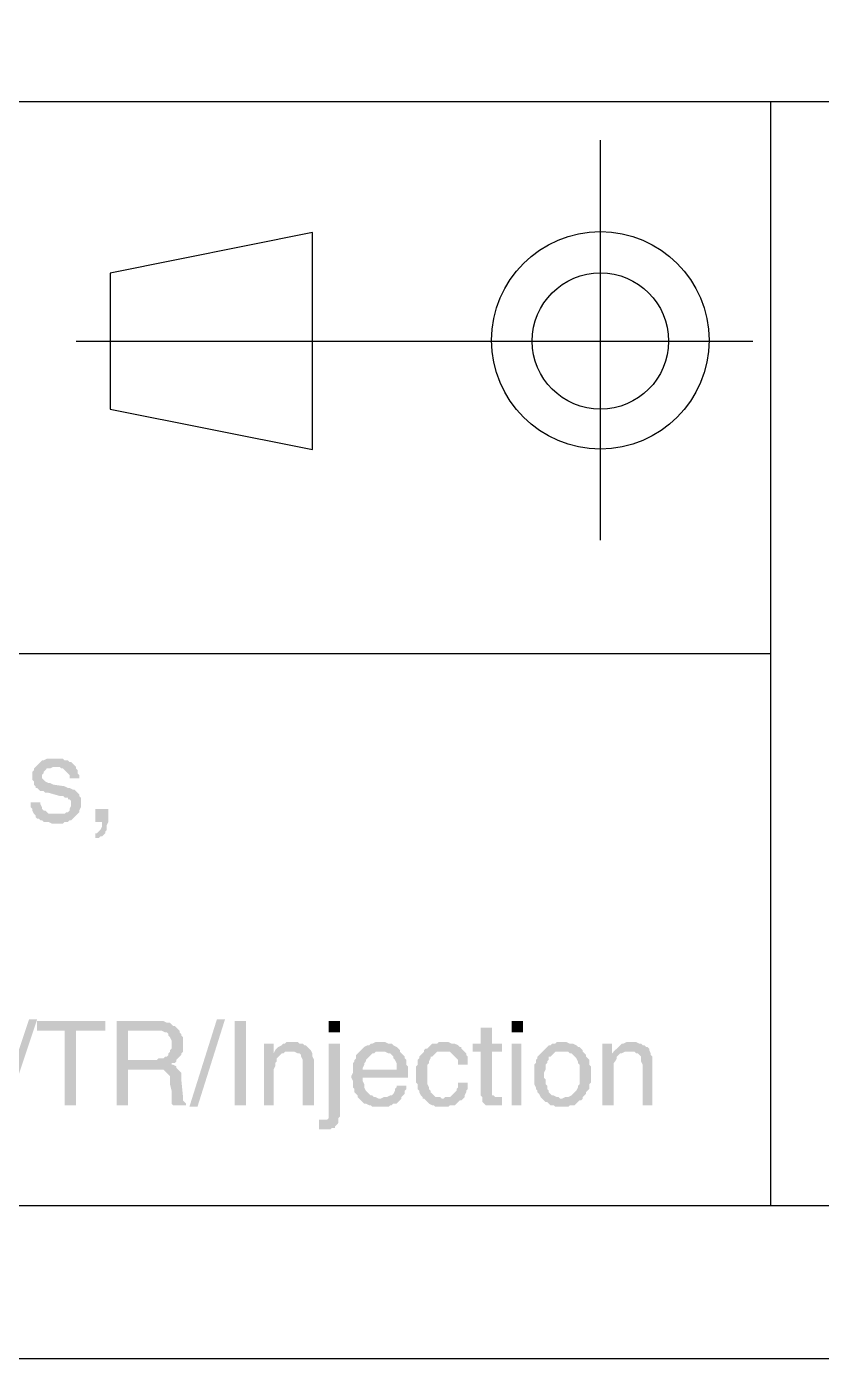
# Model space of a CAD drawing. Header units: millimetres. Extents: x 7018 to 13530, y 4187 to 5692.
# Drawn here: x 7859.87 to 7882.02, y 4951.87 to 4989 of the extents above; entities that cross this region are included whole.
import ezdxf

# ---------------------------------------------------------------- set-up
doc = ezdxf.new("R2010")
doc.units = ezdxf.units.MM

msp = doc.modelspace()

# ---------------------------------------------------------------- hatches: boundary and pattern name
at = {"transparency": 33554559}
for points in [[(7860.656, 4968.588), (7860.43, 4968.588), (7860.34, 4968.543), (7860.295, 4968.543), (7860.25, 4968.498), (7860.204, 4968.453), (7860.159, 4968.408), (7860.114, 4968.363), (7860.069, 4968.318), (7860.069, 4968.272), (7860.024, 4968.227), (7860.024, 4968.002), (7860.069, 4967.956), (7860.069, 4967.866), (7860.114, 4967.821), (7860.114, 4967.776), (7860.159, 4967.776), (7860.204, 4967.731), (7860.25, 4967.686), (7860.34, 4967.686), (7860.385, 4967.641), (7860.475, 4967.641), (7860.791, 4967.55), (7860.881, 4967.55), (7860.927, 4967.505), (7861.017, 4967.505), (7861.017, 4967.46), (7861.062, 4967.46), (7861.107, 4967.415), (7861.107, 4967.28), (7861.062, 4967.189), (7861.062, 4967.144), (7861.017, 4967.099), (7860.972, 4967.099), (7860.927, 4967.054), (7860.701, 4967.054), (7860.114, 4967.009), (7860.114, 4966.964), (7860.159, 4966.918), (7860.204, 4966.918), (7860.25, 4966.873), (7860.295, 4966.873), (7860.34, 4966.828), (7860.475, 4966.828), (7860.565, 4966.783), (7860.881, 4966.783), (7860.927, 4966.828), (7861.017, 4966.828), (7861.062, 4966.873), (7861.107, 4966.873), (7861.152, 4966.918), (7861.197, 4966.964), (7861.197, 4966.964), (7861.242, 4967.009), (7861.288, 4967.054), (7861.333, 4967.099), (7861.333, 4967.144), (7861.378, 4967.234), (7861.378, 4967.505), (7861.333, 4967.55), (7861.333, 4967.595), (7861.288, 4967.641), (7861.288, 4967.641), (7861.242, 4967.686), (7861.197, 4967.731), (7861.152, 4967.731), (7861.062, 4967.776), (7861.017, 4967.776), (7860.927, 4967.821), (7860.611, 4967.866), (7860.611, 4967.866), (7860.52, 4967.911), (7860.475, 4967.911), (7860.385, 4967.956), (7860.385, 4967.956), (7860.34, 4968.002), (7860.295, 4968.047), (7860.295, 4968.137), (7860.34, 4968.182), (7860.34, 4968.227), (7860.385, 4968.272), (7860.43, 4968.318), (7860.52, 4968.318), (7860.611, 4968.363), (7861.242, 4968.363), (7861.197, 4968.408), (7861.152, 4968.453), (7861.107, 4968.498), (7861.062, 4968.498), (7861.017, 4968.543), (7860.927, 4968.543), (7860.881, 4968.588), (7860.746, 4968.588)], [(7861.242, 4968.363), (7860.656, 4968.363), (7860.791, 4968.363), (7860.836, 4968.318), (7860.881, 4968.318), (7860.927, 4968.272), (7860.927, 4968.272), (7860.972, 4968.227), (7861.017, 4968.182), (7861.062, 4968.137), (7861.062, 4968.047), (7861.333, 4968.047), (7861.333, 4968.137), (7861.288, 4968.182), (7861.288, 4968.272), (7861.242, 4968.318)], [(7860.25, 4967.37), (7859.979, 4967.37), (7859.979, 4967.234), (7860.024, 4967.189), (7860.024, 4967.144), (7860.069, 4967.054), (7860.114, 4967.009), (7860.701, 4967.054), (7860.475, 4967.054), (7860.43, 4967.099), (7860.385, 4967.144), (7860.34, 4967.144), (7860.295, 4967.189), (7860.295, 4967.234), (7860.25, 4967.325)], [(7862.145, 4967.189), (7861.784, 4967.189), (7861.784, 4966.828), (7861.965, 4966.828), (7861.965, 4966.693), (7861.919, 4966.603), (7861.874, 4966.557), (7861.829, 4966.512), (7861.784, 4966.512), (7861.784, 4966.377), (7861.874, 4966.377), (7861.919, 4966.422), (7861.965, 4966.422), (7862.01, 4966.467), (7862.055, 4966.512), (7862.055, 4966.557), (7862.1, 4966.603), (7862.1, 4966.738), (7862.145, 4966.828), (7862.145, 4966.918)], [(7860.159, 4961.322), (7859.347, 4958.885), (7859.121, 4958.885), (7859.934, 4961.322)], [(7862.055, 4961.277), (7860.159, 4961.277), (7860.159, 4961.006), (7860.927, 4961.006), (7860.927, 4958.93), (7861.242, 4958.93), (7861.242, 4961.006), (7862.055, 4961.006), (7862.055, 4961.142)], [(7863.454, 4961.277), (7862.371, 4961.277), (7862.371, 4958.93), (7862.687, 4958.93), (7862.687, 4959.923), (7863.454, 4959.923), (7864.041, 4959.968), (7864.041, 4960.013), (7863.95, 4960.058), (7863.905, 4960.058), (7863.905, 4960.103), (7863.996, 4960.103), (7864.041, 4960.149), (7864.041, 4960.194), (7862.687, 4960.194), (7862.687, 4961.006), (7864.131, 4961.006), (7864.086, 4961.051), (7864.041, 4961.096), (7863.996, 4961.142), (7863.95, 4961.142), (7863.905, 4961.187), (7863.86, 4961.232), (7863.77, 4961.232), (7863.68, 4961.277), (7863.544, 4961.277)], [(7865.395, 4961.322), (7864.627, 4958.885), (7864.402, 4958.885), (7865.169, 4961.322)], [(7865.665, 4958.93), (7865.665, 4961.277), (7865.981, 4961.277), (7865.981, 4958.93)], [(7868.599, 4960.961), (7868.599, 4961.277), (7868.283, 4961.277), (7868.283, 4960.961)], [(7872.841, 4961.096), (7872.525, 4961.096), (7872.525, 4960.645), (7872.3, 4960.645), (7872.3, 4960.419), (7872.525, 4960.419), (7872.525, 4959.201), (7872.571, 4959.156), (7872.571, 4959.02), (7872.616, 4958.975), (7872.616, 4958.975), (7872.661, 4958.93), (7873.112, 4958.93), (7873.112, 4959.156), (7872.932, 4959.156), (7872.887, 4959.201), (7872.841, 4959.201), (7872.841, 4960.419), (7873.112, 4960.419), (7873.112, 4960.645), (7872.841, 4960.645)], [(7873.699, 4960.961), (7873.699, 4961.277), (7873.383, 4961.277), (7873.383, 4960.961)], [(7864.131, 4961.006), (7863.454, 4961.006), (7863.634, 4961.006), (7863.725, 4960.961), (7863.77, 4960.961), (7863.815, 4960.916), (7863.815, 4960.871), (7863.86, 4960.826), (7863.905, 4960.735), (7863.905, 4960.6), (7863.905, 4960.51), (7863.86, 4960.465), (7863.86, 4960.419), (7863.815, 4960.374), (7863.815, 4960.329), (7863.77, 4960.284), (7863.725, 4960.284), (7863.68, 4960.239), (7863.544, 4960.239), (7863.499, 4960.194), (7862.687, 4960.194), (7864.041, 4960.194), (7864.086, 4960.239), (7864.131, 4960.284), (7864.176, 4960.329), (7864.176, 4960.374), (7864.221, 4960.419), (7864.221, 4960.826), (7864.176, 4960.871), (7864.176, 4960.916), (7864.131, 4960.961)], [(7866.749, 4960.645), (7866.478, 4960.645), (7866.478, 4958.93), (7866.749, 4958.93), (7866.749, 4959.833), (7866.749, 4959.923), (7866.794, 4960.013), (7866.794, 4960.103), (7866.839, 4960.149), (7866.839, 4960.239), (7866.884, 4960.284), (7866.884, 4960.284), (7866.929, 4960.329), (7866.974, 4960.374), (7866.749, 4960.374)], [(7867.29, 4960.69), (7867.11, 4960.69), (7867.065, 4960.645), (7867.019, 4960.645), (7866.974, 4960.6), (7866.884, 4960.555), (7866.839, 4960.51), (7866.794, 4960.465), (7866.749, 4960.374), (7867.019, 4960.374), (7867.065, 4960.419), (7867.2, 4960.419), (7867.787, 4960.465), (7867.741, 4960.51), (7867.696, 4960.555), (7867.696, 4960.555), (7867.651, 4960.6), (7867.606, 4960.6), (7867.561, 4960.645), (7867.471, 4960.645), (7867.426, 4960.69), (7867.335, 4960.69)], [(7868.599, 4960.645), (7868.283, 4960.645), (7868.283, 4958.569), (7868.238, 4958.524), (7868.012, 4958.524), (7868.012, 4958.253), (7868.328, 4958.253), (7868.373, 4958.298), (7868.464, 4958.298), (7868.464, 4958.343), (7868.509, 4958.388), (7868.554, 4958.434), (7868.554, 4958.569), (7868.599, 4958.614), (7868.599, 4958.704)], [(7869.727, 4960.69), (7869.592, 4960.69), (7869.502, 4960.645), (7869.457, 4960.645), (7869.411, 4960.6), (7869.366, 4960.6), (7869.276, 4960.555), (7869.231, 4960.51), (7869.186, 4960.465), (7869.141, 4960.419), (7869.863, 4960.419), (7869.953, 4960.374), (7869.998, 4960.374), (7870.043, 4960.329), (7870.088, 4960.284), (7870.088, 4960.239), (7870.133, 4960.194), (7870.179, 4960.103), (7870.179, 4959.923), (7869.231, 4959.923), (7868.96, 4959.878), (7868.96, 4959.833), (7868.915, 4959.742), (7868.915, 4959.697), (7868.96, 4959.607), (7868.96, 4959.427), (7869.005, 4959.381), (7869.005, 4959.291), (7869.05, 4959.246), (7869.095, 4959.201), (7869.095, 4959.156), (7869.141, 4959.111), (7869.141, 4959.111), (7869.186, 4959.065), (7869.231, 4959.02), (7869.276, 4958.975), (7869.321, 4958.975), (7869.411, 4958.93), (7869.457, 4958.93), (7869.502, 4958.885), (7869.953, 4958.885), (7869.998, 4958.93), (7870.043, 4958.93), (7870.088, 4958.975), (7870.179, 4958.975), (7870.224, 4959.02), (7870.269, 4959.065), (7870.314, 4959.111), (7869.682, 4959.111), (7869.592, 4959.156), (7869.547, 4959.156), (7869.502, 4959.201), (7869.457, 4959.201), (7869.411, 4959.246), (7869.366, 4959.291), (7869.366, 4959.291), (7869.321, 4959.336), (7869.276, 4959.427), (7869.276, 4959.517), (7869.231, 4959.607), (7869.231, 4959.697), (7870.495, 4959.697), (7870.495, 4960.013), (7870.449, 4960.058), (7870.449, 4960.194), (7870.404, 4960.239), (7870.404, 4960.284), (7870.359, 4960.329), (7870.314, 4960.374), (7870.269, 4960.419), (7870.269, 4960.465), (7870.224, 4960.51), (7870.179, 4960.555), (7870.088, 4960.6), (7870.043, 4960.645), (7869.953, 4960.645), (7869.863, 4960.69), (7869.818, 4960.69)], [(7871.487, 4960.69), (7871.352, 4960.69), (7871.307, 4960.645), (7871.172, 4960.645), (7871.126, 4960.6), (7871.081, 4960.555), (7871.036, 4960.51), (7870.991, 4960.51), (7870.946, 4960.465), (7870.946, 4960.419), (7871.668, 4960.419), (7871.713, 4960.374), (7871.758, 4960.329), (7871.803, 4960.284), (7871.849, 4960.239), (7871.894, 4960.194), (7871.894, 4960.058), (7872.164, 4960.058), (7872.164, 4960.284), (7872.119, 4960.329), (7872.119, 4960.374), (7872.074, 4960.419), (7872.029, 4960.465), (7871.984, 4960.51), (7871.984, 4960.555), (7871.939, 4960.555), (7871.894, 4960.6), (7871.803, 4960.645), (7871.713, 4960.645), (7871.623, 4960.69), (7871.578, 4960.69)], [(7873.654, 4958.93), (7873.654, 4960.645), (7873.383, 4960.645), (7873.383, 4958.93)], [(7874.782, 4960.69), (7874.647, 4960.69), (7874.602, 4960.645), (7874.511, 4960.645), (7874.466, 4960.6), (7874.421, 4960.6), (7874.376, 4960.555), (7874.331, 4960.51), (7874.286, 4960.465), (7874.241, 4960.419), (7874.241, 4960.419), (7874.195, 4960.374), (7874.15, 4960.329), (7874.105, 4960.284), (7874.105, 4960.239), (7874.06, 4960.194), (7874.06, 4960.103), (7874.015, 4960.058), (7874.015, 4959.788), (7874.015, 4959.517), (7874.06, 4959.427), (7874.06, 4959.381), (7874.105, 4959.336), (7874.105, 4959.291), (7874.15, 4959.246), (7874.195, 4959.156), (7874.241, 4959.111), (7874.782, 4959.111), (7874.737, 4959.111), (7874.692, 4959.156), (7874.647, 4959.156), (7874.556, 4959.201), (7874.511, 4959.201), (7874.466, 4959.246), (7874.421, 4959.291), (7874.421, 4959.336), (7874.376, 4959.381), (7874.376, 4959.472), (7874.331, 4959.517), (7874.331, 4959.652), (7874.286, 4959.697), (7874.286, 4959.833), (7874.331, 4959.923), (7874.331, 4960.058), (7874.376, 4960.103), (7874.376, 4960.149), (7874.421, 4960.194), (7874.421, 4960.284), (7874.466, 4960.284), (7874.511, 4960.329), (7874.556, 4960.374), (7874.602, 4960.419), (7874.782, 4960.419), (7875.369, 4960.465), (7875.324, 4960.51), (7875.279, 4960.555), (7875.233, 4960.555), (7875.188, 4960.6), (7875.098, 4960.645), (7875.008, 4960.645), (7874.918, 4960.69), (7874.872, 4960.69)], [(7876.181, 4960.645), (7875.91, 4960.645), (7875.91, 4958.93), (7876.226, 4958.93), (7876.226, 4959.833), (7876.226, 4960.103), (7876.271, 4960.149), (7876.317, 4960.239), (7876.317, 4960.284), (7876.317, 4960.284), (7876.362, 4960.329), (7876.407, 4960.374), (7876.181, 4960.374)], [(7876.723, 4960.69), (7876.587, 4960.69), (7876.497, 4960.645), (7876.452, 4960.645), (7876.407, 4960.6), (7876.362, 4960.555), (7876.317, 4960.51), (7876.271, 4960.465), (7876.181, 4960.374), (7876.452, 4960.374), (7876.542, 4960.419), (7876.678, 4960.419), (7877.219, 4960.465), (7877.219, 4960.51), (7877.174, 4960.555), (7877.129, 4960.555), (7877.084, 4960.6), (7877.039, 4960.6), (7876.994, 4960.645), (7876.948, 4960.645), (7876.858, 4960.69), (7876.813, 4960.69)], [(7867.787, 4960.465), (7867.2, 4960.419), (7867.335, 4960.419), (7867.426, 4960.374), (7867.471, 4960.374), (7867.516, 4960.329), (7867.516, 4960.284), (7867.561, 4960.194), (7867.561, 4958.93), (7867.877, 4958.93), (7867.877, 4960.194), (7867.832, 4960.284), (7867.832, 4960.374)], [(7869.141, 4960.419), (7869.141, 4960.419), (7869.095, 4960.374), (7869.05, 4960.329), (7869.05, 4960.239), (7869.005, 4960.194), (7869.005, 4960.149), (7868.96, 4960.103), (7868.96, 4959.878), (7869.231, 4959.923), (7869.231, 4959.968), (7869.276, 4960.058), (7869.276, 4960.103), (7869.321, 4960.149), (7869.321, 4960.194), (7869.366, 4960.239), (7869.411, 4960.284), (7869.457, 4960.329), (7869.502, 4960.374), (7869.547, 4960.374), (7869.592, 4960.419), (7869.727, 4960.419)], [(7870.946, 4960.419), (7870.901, 4960.374), (7870.856, 4960.329), (7870.81, 4960.284), (7870.81, 4960.239), (7870.765, 4960.194), (7870.765, 4960.058), (7870.72, 4960.013), (7870.72, 4959.562), (7870.765, 4959.517), (7870.765, 4959.381), (7870.81, 4959.336), (7870.81, 4959.291), (7870.856, 4959.201), (7870.901, 4959.156), (7870.901, 4959.111), (7871.487, 4959.111), (7871.442, 4959.111), (7871.397, 4959.156), (7871.262, 4959.156), (7871.217, 4959.201), (7871.172, 4959.246), (7871.126, 4959.291), (7871.126, 4959.336), (7871.081, 4959.381), (7871.081, 4959.427), (7871.036, 4959.517), (7871.036, 4960.058), (7871.081, 4960.103), (7871.081, 4960.149), (7871.126, 4960.239), (7871.126, 4960.284), (7871.172, 4960.284), (7871.217, 4960.329), (7871.262, 4960.374), (7871.307, 4960.419), (7871.487, 4960.419)], [(7875.369, 4960.465), (7874.782, 4960.419), (7874.963, 4960.419), (7875.008, 4960.374), (7875.053, 4960.374), (7875.098, 4960.329), (7875.143, 4960.284), (7875.188, 4960.239), (7875.233, 4960.149), (7875.233, 4960.103), (7875.279, 4960.058), (7875.279, 4959.517), (7875.233, 4959.472), (7875.233, 4959.427), (7875.188, 4959.336), (7875.143, 4959.291), (7875.143, 4959.291), (7875.098, 4959.246), (7875.053, 4959.201), (7874.963, 4959.156), (7874.872, 4959.156), (7874.782, 4959.111), (7874.241, 4959.111), (7874.286, 4959.065), (7874.331, 4959.02), (7874.376, 4959.02), (7874.421, 4958.975), (7874.466, 4958.93), (7874.556, 4958.93), (7874.602, 4958.885), (7874.963, 4958.885), (7875.008, 4958.93), (7875.143, 4958.93), (7875.188, 4958.975), (7875.233, 4959.02), (7875.279, 4959.065), (7875.324, 4959.065), (7875.369, 4959.111), (7875.369, 4959.156), (7875.414, 4959.201), (7875.459, 4959.246), (7875.459, 4959.291), (7875.504, 4959.336), (7875.549, 4959.381), (7875.549, 4959.517), (7875.594, 4959.562), (7875.594, 4959.788), (7875.594, 4960.013), (7875.549, 4960.058), (7875.549, 4960.194), (7875.504, 4960.239), (7875.459, 4960.284), (7875.459, 4960.329), (7875.414, 4960.374), (7875.369, 4960.419)], [(7877.219, 4960.465), (7876.678, 4960.419), (7876.813, 4960.419), (7876.858, 4960.374), (7876.903, 4960.374), (7876.948, 4960.329), (7876.948, 4960.329), (7876.994, 4960.284), (7876.994, 4960.149), (7877.039, 4960.058), (7877.039, 4958.93), (7877.31, 4958.93), (7877.31, 4960.284), (7877.264, 4960.329), (7877.264, 4960.374)], [(7864.041, 4959.968), (7863.454, 4959.923), (7863.68, 4959.923), (7863.725, 4959.878), (7863.77, 4959.833), (7863.77, 4959.833), (7863.815, 4959.788), (7863.86, 4959.742), (7863.86, 4959.517), (7863.905, 4959.336), (7863.905, 4959.065), (7863.905, 4958.975), (7863.95, 4958.93), (7864.311, 4958.93), (7864.311, 4958.975), (7864.266, 4959.02), (7864.221, 4959.065), (7864.221, 4959.201), (7864.176, 4959.652), (7864.176, 4959.833), (7864.131, 4959.878), (7864.086, 4959.923)], [(7872.164, 4959.562), (7871.894, 4959.562), (7871.894, 4959.427), (7871.849, 4959.381), (7871.849, 4959.336), (7871.803, 4959.291), (7871.758, 4959.246), (7871.713, 4959.201), (7871.668, 4959.156), (7871.533, 4959.156), (7871.487, 4959.111), (7870.901, 4959.111), (7870.946, 4959.111), (7870.991, 4959.065), (7871.036, 4959.02), (7871.081, 4958.975), (7871.172, 4958.93), (7871.217, 4958.93), (7871.262, 4958.885), (7871.623, 4958.885), (7871.668, 4958.93), (7871.803, 4958.93), (7871.849, 4958.975), (7871.894, 4959.02), (7871.939, 4959.065), (7871.984, 4959.065), (7872.029, 4959.111), (7872.074, 4959.156), (7872.074, 4959.201), (7872.119, 4959.291), (7872.119, 4959.336), (7872.164, 4959.381), (7872.164, 4959.472)], [(7870.449, 4959.472), (7870.179, 4959.472), (7870.179, 4959.427), (7870.133, 4959.381), (7870.133, 4959.336), (7870.088, 4959.246), (7870.043, 4959.201), (7869.998, 4959.201), (7869.908, 4959.156), (7869.818, 4959.156), (7869.727, 4959.111), (7870.314, 4959.111), (7870.314, 4959.156), (7870.359, 4959.201), (7870.404, 4959.246), (7870.404, 4959.336), (7870.449, 4959.381)]]:
    msp.add_hatch(color=256, dxfattribs=at).paths.add_polyline_path(points)

# ---------------------------------------------------------------- linework, layer by layer
msp.add_line((7518.716, 4956.132), (7927.972, 4956.132))
for points in [[(7932.01, 4951.873), (7932.01, 5248.873), (7512.01, 5248.873), (7512.01, 4951.873)], [(7862.19, 4982.128), (7862.19, 4978.337), (7867.832, 4977.209), (7867.832, 4983.256)]]:
    msp.add_lwpolyline(points, close=True)
for points in [[(7531.534, 4986.912), (7927.972, 4986.912)], [(7880.604, 4986.912), (7880.604, 4956.132)], [(7875.865, 4974.681), (7875.865, 4985.829)], [(7861.242, 4980.232), (7880.108, 4980.232)], [(7531.534, 4971.522), (7880.604, 4971.522)]]:
    msp.add_lwpolyline(points)
for centre, radius in [((7875.859, 4980.254), 3.031), ((7875.86, 4980.233), 1.9)]:
    msp.add_circle(centre, radius)

doc.saveas('drawing.dxf')
